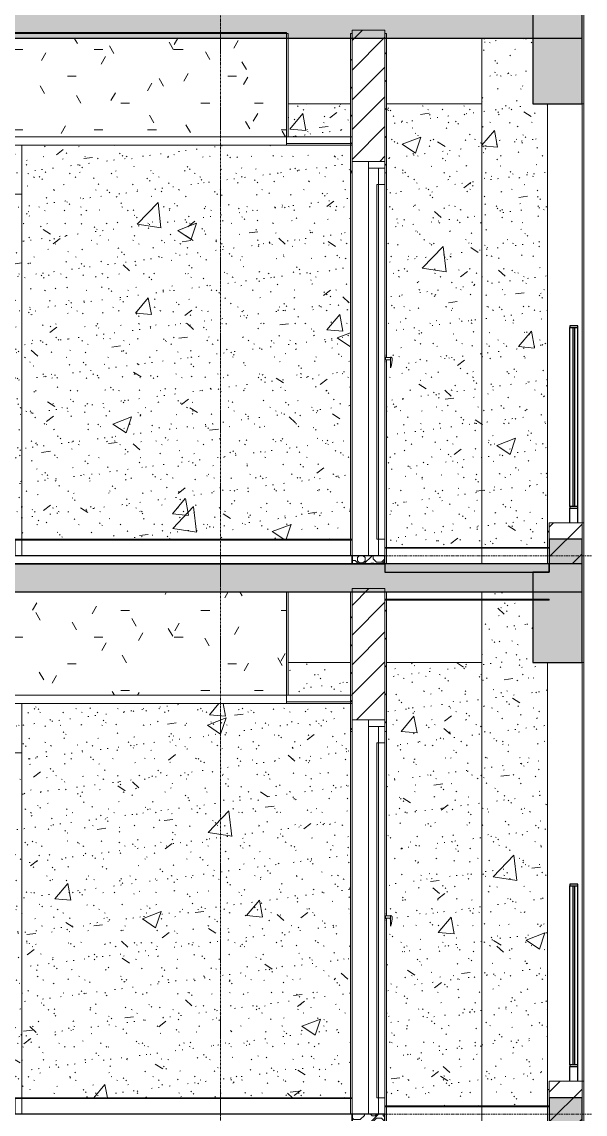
# Model space of a CAD drawing. Header units: millimetres. Extents: x 25061 to 259291, y -8723 to 35400.
# Drawn here: x 51543 to 54971, y 22600 to 29250 of the extents above; entities that cross this region are included whole.
import ezdxf

# ---------------------------------------------------------------- set-up
doc = ezdxf.new("R2010")
doc.units = ezdxf.units.MM
doc.linetypes.add('Centre', pattern=[31.75, 6.35, -4.7625, 15.875, -4.7625])
doc.linetypes.add('Grid Line', pattern=[22.225, 12.7, -3.175, 3.175, -3.175])
for name, color, linetype, lineweight in [('0-1', 7, 'Continuous', 5), ('A-CLNG', 13, 'Continuous', 9), ('A-CLNG-1', 250, 'Continuous', 18), ('A-CLNG-2', 7, 'Continuous', 9), ('A-CLNG-PATT-1', 7, 'Continuous', 9), ('A-CLNG-PATT-2', 9, 'Continuous', 9), ('A-DOOR', 31, 'Continuous', 9), ('A-DOOR-1', 7, 'Continuous', 9), ('A-DOOR-FRAM', 31, 'Continuous', 9), ('A-DOOR-GLAZ', 31, 'Continuous', 9), ('A-FLOR-1', 10, 'Continuous', 25), ('A-FLOR-HRAL-1', 253, 'Continuous', 9), ('A-FLOR-LEVL-2', 51, 'Centre', 9), ('A-FLOR-PATT-1', 7, 'Continuous', 9), ('A-FLOR-PATT-2', 9, 'Continuous', 9), ('A-WALL', 113, 'Continuous', 9), ('A-WALL-1', 113, 'Continuous', 18), ('A-WALL-PATT-1', 7, 'Continuous', 9), ('A-WALL-PATT-2', 9, 'Continuous', 9), ('A-WALL-PATT-4', 111, 'Continuous', 9), ('I-WALL-1', 250, 'Continuous', 18), ('I-WALL-2', 7, 'Continuous', 9), ('S-BEAM-1', 12, 'Continuous', 5), ('S-BEAM-2', 10, 'Continuous', 25), ('S-BEAM-3', 7, 'Continuous', 9), ('S-COLS-1', 7, 'Continuous', 9), ('S-GRID-1', 1, 'Grid Line', 9)]:
    doc.layers.add(name, color=color, linetype=linetype, lineweight=lineweight)
pattern_1 = [(50, (81080.3, 14125), (1165.978, -102.01), [121.92, -1341.12]), (355, (81080.3, 14125), (-225.554, 1222.763), [97.536, -1072.896]), (100.451, (81177.5, 14116.5), (940.433, 1120.746), [103.616, -1139.776]), (46.184, (81080.3, 14450.1), (1734.906, -269.074), [182.88, -2011.68]), (96.636, (81224.9, 14427.7), (1519.38, 1583.54), [155.42, -1709.665]), (351.184, (81080.3, 14450.1), (1519.39, 1583.52), [146.3, -1609.34]), (21, (81242.9, 14368.8), (970.332, -654.498), [121.92, -1341.12]), (326, (81242.9, 14368.8), (395.533, 1178.804), [97.536, -1072.896]), (71.451, (81323.7, 14314.3), (1365.87, 524.296), [103.616, -1139.776]), (37.5, (81080.3, 14125), (19.767, 541.1527), [53.645, -1006.246, 53.645, -1035.507, -1076.96]), (37.5, (81080.3, 14125), (19.767, 541.1527), [-2149.043, 53.645, -1023.315]), (7.5, (81080.3, 14125), (427.646, 641.156), [53.645, -567.334, 53.645, -981.862, -410.464]), (7.5, (81080.3, 14125), (427.646, 641.156), [-1656.486, 53.645, -356.82]), (327.5, (80717.8, 14125), (867.782, -36.665), [53.645, -352.755, 53.645, -1214.323, -1682.496]), (327.5, (80717.8, 14125), (867.782, -36.665), [-1674.368, 53.645, -1628.85]), (317.5, (80555.2, 14125), (948.028, 162.73), [53.645, -474.675, 53.645, -788.416, -1194.816]), (317.5, (80555.2, 14125), (948.028, 162.73), [-1370.38, 53.645, -1141.17])]
pattern_2 = [(37.5, (81080.3, 14125), (-5.1206, 156.61216), [5.364, -118.181, 5.364, -132.812, -132.08]), (37.5, (81080.3, 14125), (-5.1206, 156.61216), [-261.722, 5.364, -126.716]), (7.5, (81080.3, 14125), (143.847, 229.3842), [5.364, -61.285, 5.364, -105.989, -42.672]), (7.5, (81080.3, 14125), (143.847, 229.3842), [-178.003, 5.364, -37.308]), (327.5, (80980.33, 14125), (253.1176, 0.4601), [5.364, -35.276, 5.364, -140.94, -191.008]), (327.5, (80980.33, 14125), (253.1176, 0.4601), [-186.944, 5.364, -185.644]), (317.5, (80980.33, 14125), (244.3381, 71.3376), [5.364, -14.956, 5.364, -90.546, -109.728]), (317.5, (80980.33, 14125), (244.3381, 71.3376), [-116.23, 5.364, -104.364])]
pattern_3 = [(45, (81080.3, 14125), (-84.8528, 84.8528), [])]
pattern_4 = [(180, (81252.7, 14216.3), (-2e-14, -203.2), [19.239, -183.961]), (135, (81266.3, 14202.7), (-203.19986, 1e-14), [19.239, -268.129]), (90, (81266.3, 14183.47), (-203.2, 1e-14), [19.239, -183.961]), (45, (81252.7, 14169.86), (0, 203.19986), [19.239, -268.129]), (0, (81233.46, 14169.86), (0, 203.2), [19.239, -183.961]), (315, (81219.86, 14183.47), (203.19986, 0), [19.239, -268.129]), (270, (81219.86, 14202.7), (203.2, 1e-14), [19.239, -183.961]), (225, (81233.46, 14216.31), (1e-14, -203.19986), [19.239, -268.129]), (180, (81207.18, 14184.3), (-2e-14, -203.2), [22.055, -181.145]), (135, (81222.78, 14168.71), (-203.19986, 1e-14), [22.055, -265.314]), (90, (81222.78, 14146.66), (-203.2, 1e-14), [22.055, -181.145]), (45, (81207.18, 14131.06), (0, 203.19986), [22.055, -265.314]), (0, (81185.13, 14131.06), (0, 203.2), [22.055, -181.145]), (315, (81169.54, 14146.66), (203.19986, 0), [22.055, -265.314]), (270, (81169.54, 14168.71), (203.2, 1e-14), [22.055, -181.145]), (225, (81185.13, 14184.3), (1e-14, -203.19986), [22.055, -265.314]), (180, (81114.68, 14169.67), (-2e-14, -203.2), [14.547, -188.653]), (135, (81124.96, 14159.39), (-203.19986, 1e-14), [14.547, -272.821]), (90, (81124.96, 14144.84), (-203.2, 1e-14), [14.547, -188.653]), (45, (81114.68, 14134.56), (0, 203.19986), [14.547, -272.821]), (0, (81100.13, 14134.56), (0, 203.2), [14.547, -188.653]), (315, (81089.85, 14144.84), (203.19986, 0), [14.547, -272.821]), (270, (81089.85, 14159.39), (203.2, 1e-14), [14.547, -188.653]), (225, (81100.13, 14169.67), (1e-14, -203.19986), [14.547, -272.821]), (90, (81183.32, 14194.78), (-203.2, 1e-14), [29.097, -174.103]), (45, (81162.74, 14174.2), (0, 203.19986), [29.097, -258.271]), (0, (81133.65, 14174.2), (0, 203.2), [29.097, -174.103]), (315, (81113.07, 14194.78), (203.19986, 0), [29.097, -258.271]), (270, (81113.07, 14223.87), (203.2, 1e-14), [29.097, -174.103]), (225, (81133.65, 14244.45), (1e-14, -203.19986), [29.097, -258.271]), (180, (81162.74, 14244.45), (-2e-14, -203.2), [29.097, -174.103]), (135, (81183.32, 14223.87), (-203.19986, 1e-14), [29.097, -258.271]), (90, (81262.35, 14261.4), (-203.2, 1e-14), [37.075, -166.125]), (45, (81236.13, 14235.19), (0, 203.19986), [37.075, -250.293]), (0, (81199.05, 14235.19), (0, 203.2), [37.075, -166.125]), (315, (81172.84, 14261.4), (203.19986, 0), [37.075, -250.293]), (270, (81172.84, 14298.48), (203.2, 1e-14), [37.075, -166.125]), (225, (81199.05, 14324.7), (1e-14, -203.19986), [37.075, -250.293]), (180, (81236.13, 14324.7), (-2e-14, -203.2), [37.075, -166.125]), (135, (81262.35, 14298.48), (-203.19986, 1e-14), [37.075, -250.293]), (90, (81138.85, 14272.68), (-203.2, 1e-14), [19.242, -183.958]), (45, (81125.24, 14259.07), (0, 203.19986), [19.242, -268.127]), (0, (81106, 14259.07), (0, 203.2), [19.242, -183.958]), (315, (81092.4, 14272.68), (203.19986, 0), [19.242, -268.127]), (270, (81092.4, 14291.92), (203.2, 1e-14), [19.242, -183.958]), (225, (81106, 14305.53), (1e-14, -203.19986), [19.242, -268.127]), (180, (81125.24, 14305.53), (-2e-14, -203.2), [19.242, -183.958]), (135, (81138.85, 14291.92), (-203.19986, 1e-14), [19.242, -268.127])]
pattern_5 = [(0, (81080.3, 14125), (1300.48, 325.12), [53.645, -921.715, 53.645, -6123.635]), (0, (81080.3, 14125), (1300.48, 325.12), [-1029.005, -921.715, 53.645, -1897.075, -3251.2]), (0, (81080.3, 14125), (1300.48, 325.12), [-3901.44, 53.645, -921.715, 53.645, -2222.195]), (0, (81080.3, 14125), (1300.48, 325.12), [-4930.445, -596.595, 53.645, -1571.955]), (120, (81567.98, 14287.56), (-931.8022, 963.6887), [53.645, -921.715, -6177.28]), (120, (81567.98, 14287.56), (-931.8022, 963.6887), [-975.36, 53.645, -921.715, -5201.92]), (120, (81567.98, 14287.56), (-931.8022, 963.6887), [-1950.72, 53.645, -1897.075, -3251.2]), (120, (81567.98, 14287.56), (-931.8022, 963.6887), [-3901.44, 53.645, -921.715, -2275.84]), (120, (81567.98, 14287.56), (-931.8022, 963.6887), [-4876.8, 53.645, -596.595, -1625.6]), (120, (81567.98, 14287.56), (-931.8022, 963.6887), [-5527.04, 53.645, -1571.955]), (240, (81730.54, 14937.8), (-368.6778, -1288.8087), [53.645, -921.715, -6177.28]), (240, (81730.54, 14937.8), (-368.6778, -1288.8087), [-975.36, 53.645, -921.715, -5201.92]), (240, (81730.54, 14937.8), (-368.6778, -1288.8087), [-1950.72, 53.645, -1897.075, -3251.2]), (240, (81730.54, 14937.8), (-368.6778, -1288.8087), [-3901.44, 53.645, -921.715, -2275.84]), (240, (81730.54, 14937.8), (-368.6778, -1288.8087), [-4876.8, 53.645, -596.595, -1625.6]), (240, (81730.54, 14937.8), (-368.6778, -1288.8087), [-5527.04, 53.645, -1571.955])]
pattern_6 = [(0, (81080.3, 14125), (650.24, 162.56), [53.645, -434.035, 53.645, -434.035, -2600.96]), (0, (81080.3, 14125), (650.24, 162.56), [-975.36, 53.645, -921.715, 53.645, -434.035, -1137.92]), (0, (81080.3, 14125), (650.24, 162.56), [-2438.4, 53.645, -271.475, 53.645, -759.155]), (120, (81324.14, 14206.28), (-465.9011, 481.84436), [53.645, -434.035, 53.645, -3034.995]), (120, (81324.14, 14206.28), (-465.9011, 481.84436), [-541.325, -434.035, 53.645, -921.715, -1625.6]), (120, (81324.14, 14206.28), (-465.9011, 481.84436), [-1950.72, 53.645, -434.035, 53.645, -1084.275]), (120, (81324.14, 14206.28), (-465.9011, 481.84436), [-2492.045, -271.475, 53.645, -759.155]), (240, (81405.42, 14531.4), (-184.3389, -644.40436), [53.645, -434.035, 53.645, -3034.995]), (240, (81405.42, 14531.4), (-184.3389, -644.40436), [-541.325, -434.035, 53.645, -921.715, -1625.6]), (240, (81405.42, 14531.4), (-184.3389, -644.40436), [-1950.72, 53.645, -434.035, 53.645, -1084.275]), (240, (81405.42, 14531.4), (-184.3389, -644.40436), [-2492.045, -271.475, 53.645, -759.155])]
pattern_7 = [(45, (81080.3, 14125), (-90.50967, 90.50967), [])]

# ---------------------------------------------------------------- blocks, each defined once
blk = doc.blocks.new('NCV_TKTC_KET CAU_rvt-1-TKCS_MẶT CẮT 1')
at = {"layer": 'A-FLOR-PATT-1'}
h = blk.add_hatch(color=256, dxfattribs=at)
h.paths.add_polyline_path([(33652.6, 29150), (42452.6, 29150), (42452.6, 29350), (33652.6, 29350), (33652.6, 29213.6)])
h.paths.add_polyline_path([(127252.6, 29150), (127252.6, 29350), (118452.6, 29350), (118452.6, 29150), (126740, 29150)])
h.paths.add_polyline_path([(46152.6, 29150), (54952.6, 29150), (54952.6, 29350), (46152.6, 29350), (46152.6, 29213.6)])
h.paths.add_polyline_path([(114752.6, 29150), (114752.6, 29350), (105952.6, 29350), (105952.6, 29150), (114741.9, 29150)])
h = blk.add_hatch(color=256, dxfattribs=at)
h.paths.add_polyline_path([(127252.4, 25780), (127252.4, 25950), (118852.4, 25950), (118852.4, 25780), (126740, 25780)])
h.paths.add_polyline_path([(33652.6, 25780), (42052.6, 25780), (42052.6, 25950), (33652.6, 25950)])
h.paths.add_polyline_path([(46552.6, 25780), (54952.6, 25780), (54952.6, 25950), (46552.6, 25950)])
h.paths.add_polyline_path([(114352.4, 25780), (114352.4, 25950), (105952.4, 25950), (105952.4, 25780), (113942, 25780)])
at = {"layer": 'S-BEAM-1'}
for points in [[(54952.6, 28750), (54952.6, 29350), (54652.6, 29350), (54652.6, 28750), (54751.6, 28750)], [(54952.6, 25900), (54952.6, 26100), (54752.6, 26100), (54752.6, 25900)], [(54952.6, 25350), (54952.6, 25900), (54652.6, 25900), (54652.6, 25350), (54751.6, 25350)], [(54952.6, 22500), (54952.6, 22700), (54752.6, 22700), (54752.6, 22500)]]:
    blk.add_hatch(color=256, dxfattribs=at).paths.add_polyline_path(points)
at = {"layer": 'A-FLOR-1'}
for p, q in [((54952.6, 29150), (54952.6, 29350)), ((46152.6, 29150), (54952.6, 29150)), ((54952.6, 25950), (46552.6, 25950)), ((54952.6, 25780), (54952.6, 25950)), ((46552.6, 25780), (54952.6, 25780))]:
    blk.add_line(p, q, dxfattribs=at)
at = {"layer": 'S-BEAM-2'}
for p, q in [((54652.6, 29350), (54652.6, 28750)), ((54952.6, 28750), (54952.6, 29350)), ((54652.6, 28750), (54952.6, 28750)), ((54952.6, 26100), (54752.6, 26100)), ((54752.6, 26100), (54752.6, 25900)), ((54952.6, 25900), (54952.6, 26100)), ((54752.6, 25900), (54652.6, 25900)), ((54652.6, 25900), (54652.6, 25350)), ((54952.6, 25350), (54952.6, 25900)), ((54652.6, 25350), (54952.6, 25350)), ((54952.6, 22700), (54752.6, 22700)), ((54752.6, 22700), (54752.6, 22500)), ((54952.6, 22500), (54952.6, 22700))]:
    blk.add_line(p, q, dxfattribs=at)
at = {"layer": 'S-BEAM-3'}
for p, q in [((53162.7, 28750), (53542.6, 28750)), ((53762.6, 28750), (54342.6, 28750)), ((53162.7, 25350), (53542.6, 25350)), ((53762.6, 25350), (54342.6, 25350))]:
    blk.add_line(p, q, dxfattribs=at)
at = {"layer": 'S-COLS-1'}
for p, q in [((54352.6, 26050), (54352.6, 26045)), ((54352.6, 22650), (54352.6, 22645))]:
    blk.add_line(p, q, dxfattribs=at)
blk = doc.blocks.new('DOOR_CW_01 CANH MO-PANEL KINH - DIW_01-900x2200-CỬA GỖ VÂN LAMINATE-553375-TKCS_MẶT CẮT 1')
at = {"layer": 'A-DOOR-1'}
for p, q in [((123842.7, 7800), (123732.7, 7800)), ((123852.7, 5695), (123852.7, 5700)), ((123852.7, 5695), (123852.7, 5700)), ((123852.7, 5695), (123852.7, 5700)), ((123912.7, 5695), (123912.7, 5700)), ((123952.7, 5700), (123952.7, 5695)), ((123952.7, 5700), (123952.7, 5695)), ((123952.7, 5695), (123952.7, 5700))]:
    blk.add_line(p, q, dxfattribs=at)
blk = doc.blocks.new('Railing - Railing-V43-TKCS_MẶT CẮT 1')
at = {"layer": 'A-FLOR-HRAL-1'}
for p, q in [((53762.564287, 22645), (53752.564287, 22645)), ((53762.564287, 22550), (53762.564287, 22645)), ((54342.564287, 22645), (53762.564287, 22645)), ((54342.564287, 22645), (54742.564287, 22645)), ((54342.564287, 22645), (54342.564287, 22550)), ((54752.564287, 22645), (54742.564287, 22645)), ((54742.564287, 22645), (54742.564287, 22550)), ((54752.564287, 22550), (54752.564287, 22645)), ((54742.564287, 22550), (54752.564287, 22550))]:
    blk.add_line(p, q, dxfattribs=at)
blk = doc.blocks.new('Railing - Railing-910740-TKCS_MẶT CẮT 1')
at = {"layer": 'A-FLOR-HRAL-1'}
for p, q in [((51502.564287, 5600), (51502.564287, 5695)), ((51502.564287, 5695), (51542.564287, 5695))]:
    blk.add_line(p, q, dxfattribs=at)
blk = doc.blocks.new('Railing - Railing-952108-TKCS_MẶT CẮT 1')
at = {"layer": 'A-FLOR-HRAL-1'}
for p, q in [((51542.564287, 22600), (51542.564287, 22695)), ((51542.564287, 22695), (53542.564287, 22695)), ((53552.564287, 22695), (53542.564287, 22695)), ((53542.564287, 22695), (53542.564287, 22600)), ((53552.564287, 22600), (53552.564287, 22695))]:
    blk.add_line(p, q, dxfattribs=at)
blk = doc.blocks.new('CL_01-VÁCH DỰNG THẠCH CAO CĂN HỘ LOẠI 1-5A3 - CL_01-VÁCH DỰNG THẠCH CAO CĂN HỘ LOẠI 1A-5-V44-TKCS_MẶT CẮT 1')
at = {"layer": 'A-CLNG-PATT-2'}
h = blk.add_hatch(dxfattribs=at)
h.set_pattern_fill('FP_1', color=256, style=0, pattern_type=2)
h.set_pattern_definition(pattern_6)
h.paths.add_polyline_path([(47552.6, 25150), (53152.7, 25150), (53151.9, 25780), (50652.6, 25780), (50652.6, 25550), (50452.6, 25550), (50452.6, 25780), (47552.6, 25780)])
at = {"layer": 'A-CLNG-1'}
for p, q in [((47552.6, 25780), (47542.6, 25780)), ((47542.6, 25780), (47542.6, 25150)), ((47552.6, 25150), (47552.6, 25780)), ((53162.7, 25780), (53152.7, 25780)), ((53152.7, 25780), (53152.7, 25150)), ((53162.7, 25150), (53162.7, 25780)), ((47542.6, 25150), (47552.6, 25150)), ((53152.7, 25150), (53162.7, 25150))]:
    blk.add_line(p, q, dxfattribs=at)
at = {"layer": 'A-CLNG-2'}
blk.add_line((53152.7, 25150), (47552.6, 25150), dxfattribs=at)
blk = doc.blocks.new('NCV_TKTC_TANG 6 - 8_rvt-1-TKCS_MẶT CẮT 1')
at = {"layer": 'A-CLNG-PATT-1'}
h = blk.add_hatch(dxfattribs=at)
h.set_pattern_fill('FP_7', color=256, style=0, pattern_type=2)
h.set_pattern_definition(pattern_5)
h.paths.add_polyline_path([(53752.6, 25730), (54752.6, 25730), (54751.6, 25735), (53752.6, 25735)])
at = {"layer": 'A-FLOR-PATT-2'}
h = blk.add_hatch(dxfattribs=at)
h.set_pattern_fill('FP_6', color=256, style=0, pattern_type=2)
h.set_pattern_definition(pattern_4)
h.paths.add_polyline_path([(53752.6, 22550), (53752.6, 22600), (53552.6, 22600), (53552.6, 22550)])
at = {"layer": 'A-WALL-PATT-1'}
h = blk.add_hatch(dxfattribs=at)
h.set_pattern_fill('FP_3', color=256, style=0, pattern_type=2)
h.set_pattern_definition(pattern_3)
h.paths.add_polyline_path([(53552.6, 24930), (53552.6, 25780), (53542.6, 25780), (53542.6, 24930)])
h = blk.add_hatch(dxfattribs=at)
h.set_pattern_fill('FP_3', color=256, style=0, pattern_type=2)
h.set_pattern_definition(pattern_3)
h.paths.add_polyline_path([(53762.6, 24930), (53762.6, 25780), (53752.6, 25780), (53752.6, 24930)])
h = blk.add_hatch(dxfattribs=at)
h.set_pattern_fill('FP_3', color=256, style=0, pattern_type=2)
h.set_pattern_definition(pattern_3)
h.paths.add_polyline_path([(54742.6, 22650), (54752.6, 22650), (54751.6, 22750), (54742.6, 22750)])
at = {"layer": 'A-WALL-PATT-2'}
h = blk.add_hatch(dxfattribs=at)
h.set_pattern_fill('FP_4', color=256, style=0, pattern_type=2)
h.set_pattern_definition(pattern_1)
h.paths.add_polyline_path([(54742.6, 22650), (54742.6, 25350), (54652.6, 25350), (54652.6, 25730), (54342.6, 25730), (54342.6, 22650)])
h.paths.add_polyline_path([(54342.6, 25735), (54652.6, 25735), (54652.6, 25780), (54342.6, 25780)])
h = blk.add_hatch(dxfattribs=at)
h.set_pattern_fill('FP_5', color=256, style=0, pattern_type=2)
h.set_pattern_definition(pattern_2)
h.paths.add_polyline_path([(54742.6, 22650), (54742.6, 25350), (54652.6, 25350), (54652.6, 25730), (54342.6, 25730), (54342.6, 22650)])
h.paths.add_polyline_path([(54342.6, 25735), (54652.6, 25735), (54652.6, 25780), (54342.6, 25780)])
h = blk.add_hatch(dxfattribs=at)
h.set_pattern_fill('FP_4', color=256, style=0, pattern_type=2)
h.set_pattern_definition(pattern_1)
h.paths.add_polyline_path([(51552.6, 22700), (53542.6, 22700), (53542.6, 25100), (51552.6, 25100), (51552.6, 24347.8)])
h.paths.add_polyline_path([(53542.6, 25150), (53542.6, 25350), (53162.7, 25350), (53162.7, 25150)])
h = blk.add_hatch(dxfattribs=at)
h.set_pattern_fill('FP_5', color=256, style=0, pattern_type=2)
h.set_pattern_definition(pattern_2)
h.paths.add_polyline_path([(51552.6, 22700), (53542.6, 22700), (53542.6, 25100), (51552.6, 25100), (51552.6, 24347.8)])
h.paths.add_polyline_path([(53542.6, 25150), (53542.6, 25350), (53162.7, 25350), (53162.7, 25150)])
h = blk.add_hatch(dxfattribs=at)
h.set_pattern_fill('FP_4', color=256, style=0, pattern_type=2)
h.set_pattern_definition(pattern_1)
h.paths.add_polyline_path([(54342.6, 22650), (54342.6, 25350), (53762.6, 25350), (53762.6, 23806.8), (53794, 23804.9), (53795.2, 23801.7), (53791.3, 23758.7), (53785.6, 23745.2), (53785.6, 23793.2), (53762.6, 23793.2), (53762.6, 22650), (53951.7, 22650)])
h = blk.add_hatch(dxfattribs=at)
h.set_pattern_fill('FP_5', color=256, style=0, pattern_type=2)
h.set_pattern_definition(pattern_2)
h.paths.add_polyline_path([(54342.6, 22650), (54342.6, 25350), (53762.6, 25350), (53762.6, 23806.8), (53794, 23804.9), (53795.2, 23801.7), (53791.3, 23758.7), (53785.6, 23745.2), (53785.6, 23793.2), (53762.6, 23793.2), (53762.6, 22650), (53951.7, 22650)])
h = blk.add_hatch(dxfattribs=at)
h.set_pattern_fill('FP_4', color=256, style=0, pattern_type=2)
h.set_pattern_definition(pattern_1)
h.paths.add_polyline_path([(50602.6, 22700), (50602.6, 24800), (51502.6, 24800), (51502.6, 22700), (51542.6, 22700), (51542.6, 25100), (51122.9, 25100), (51122.9, 25060), (50982.9, 25060), (50982.9, 25100), (50562.6, 25100), (50562.6, 22700)])
h = blk.add_hatch(dxfattribs=at)
h.set_pattern_fill('FP_5', color=256, style=0, pattern_type=2)
h.set_pattern_definition(pattern_2)
h.paths.add_polyline_path([(50602.6, 22700), (50602.6, 24800), (51502.6, 24800), (51502.6, 22700), (51542.6, 22700), (51542.6, 25100), (51122.9, 25100), (51122.9, 25060), (50982.9, 25060), (50982.9, 25100), (50562.6, 25100), (50562.6, 22700)])
h = blk.add_hatch(dxfattribs=at)
h.set_pattern_fill('FP_4', color=256, style=0, pattern_type=2)
h.set_pattern_definition(pattern_1)
h.paths.add_polyline_path([(51552.1, 22700), (51552.6, 22700), (51552.1, 25100), (51542.6, 25100), (51542.6, 22700)])
h = blk.add_hatch(dxfattribs=at)
h.set_pattern_fill('FP_5', color=256, style=0, pattern_type=2)
h.set_pattern_definition(pattern_2)
h.paths.add_polyline_path([(51552.1, 22700), (51552.6, 22700), (51552.1, 25100), (51542.6, 25100), (51542.6, 22700)])
at = {"layer": 'A-CLNG-1'}
for p, q in [((54752.6, 25735), (53752.6, 25735)), ((53752.6, 25735), (53752.6, 25730)), ((53752.6, 25730), (54752.6, 25730)), ((54752.6, 25730), (54752.6, 25735)), ((53552.6, 25150), (53152.6, 25150)), ((53152.6, 25150), (53152.6, 25100)), ((53552.6, 25100), (53552.6, 25150)), ((53152.6, 25100), (53552.6, 25100))]:
    blk.add_line(p, q, dxfattribs=at)
at = {"layer": 'A-CLNG-2'}
for p, q in [((47552.6, 25150), (53152.6, 25150)), ((53152.6, 25100), (47552.6, 25100)), ((53552.6, 25110), (53152.6, 25110))]:
    blk.add_line(p, q, dxfattribs=at)
at = {"layer": 'A-FLOR-1'}
for p, q in [((53552.6, 22600), (46752.6, 22600)), ((53552.6, 22550), (53552.6, 22600)), ((53752.6, 22600), (53552.6, 22600)), ((53552.6, 22600), (53552.6, 22550)), ((53752.6, 22550), (53752.6, 22600))]:
    blk.add_line(p, q, dxfattribs=at)
at = {"layer": 'I-WALL-1'}
for p, q in [((53542.6, 25780), (53542.6, 24930)), ((53552.6, 25780), (53542.6, 25780)), ((53552.6, 24930), (53552.6, 25780)), ((53752.6, 25780), (53752.6, 24930)), ((53762.6, 25780), (53752.6, 25780)), ((53762.6, 24930), (53762.6, 25780)), ((53542.6, 24930), (53552.6, 24930)), ((53752.6, 24930), (53762.6, 24930)), ((54742.6, 22750), (54742.6, 22650)), ((54752.6, 22750), (54742.6, 22750)), ((54752.6, 22650), (54752.6, 22750)), ((54742.6, 22650), (54752.6, 22650))]:
    blk.add_line(p, q, dxfattribs=at)
at = {"layer": 'I-WALL-2'}
for p, q in [((54342.6, 25780), (54342.6, 25735)), ((54342.6, 25730), (54342.6, 22650)), ((54742.6, 22750), (54742.6, 25350)), ((51542.6, 22700), (51542.6, 25100)), ((53542.6, 22700), (53542.6, 24930)), ((53552.6, 24930), (53552.6, 22700)), ((53762.6, 24930), (53762.6, 23806.6)), ((53762.6, 23793.2), (53762.6, 22650)), ((51502.6, 22700), (51542.6, 22700)), ((51552.6, 22700), (51542.6, 22700)), ((51552.6, 22700), (53542.6, 22700)), ((53552.6, 22700), (53542.6, 22700)), ((53762.6, 22650), (53752.6, 22650)), ((53762.6, 22650), (54342.6, 22650)), ((54342.6, 22650), (54742.6, 22650))]:
    blk.add_line(p, q, dxfattribs=at)
at = {"layer": ''}
for name, p in [('Railing - Railing-910740-TKCS_MẶT CẮT 1', (0, 17000)), ('Railing - Railing-952108-TKCS_MẶT CẮT 1', (0, 0)), ('Railing - Railing-V43-TKCS_MẶT CẮT 1', (0, 0))]:
    blk.add_blockref(name, p, dxfattribs=at)
at = {"layer": 'A-CLNG'}
blk.add_blockref('CL_01-VÁCH DỰNG THẠCH CAO CĂN HỘ LOẠI 1-5A3 - CL_01-VÁCH DỰNG THẠCH CAO CĂN HỘ LOẠI 1A-5-V44-TKCS_MẶT CẮT 1', (0, 0), dxfattribs=at)
at = {"layer": 'A-DOOR'}
blk.add_blockref('DOOR_CW_01 CANH MO-PANEL KINH - DIW_01-900x2200-CỬA GỖ VÂN LAMINATE-553375-TKCS_MẶT CẮT 1', (-72300.1, 17000), dxfattribs=at)
blk = doc.blocks.new('CL_01-VÁCH DỰNG THẠCH CAO CĂN HỘ LOẠI 1-5A3 - CL_01-VÁCH DỰNG THẠCH CAO CĂN HỘ LOẠI 1A-5-V49-TKCS_MẶT CẮT 1')
at = {"layer": 'A-CLNG-PATT-1'}
h = blk.add_hatch(dxfattribs=at)
h.set_pattern_fill('FP_7', color=256, style=0, pattern_type=2)
h.set_pattern_definition(pattern_5)
h.paths.add_polyline_path([(53152.7, 28550), (53162.7, 28550), (53162.7, 29180), (53152.7, 29180)])
h.paths.add_polyline_path([(47542.6, 28550), (47552.6, 28550), (47552.6, 29180), (47542.6, 29180)])
at = {"layer": 'A-CLNG-PATT-2'}
h = blk.add_hatch(dxfattribs=at)
h.set_pattern_fill('FP_1', color=256, style=0, pattern_type=2)
h.set_pattern_definition(pattern_6)
h.paths.add_polyline_path([(53152.7, 28550), (53151.9, 29150), (50552.6, 29150), (50552.6, 28950), (50352.6, 28950), (50352.6, 29150), (47552.6, 29150), (47552.6, 28550), (53152.6, 28550)])
at = {"layer": 'A-CLNG-1'}
for p, q in [((47552.6, 29180), (47542.6, 29180)), ((47542.6, 29180), (47542.6, 28550)), ((47552.6, 28550), (47552.6, 29180)), ((53162.7, 29180), (53152.7, 29180)), ((53152.7, 29180), (53152.7, 28550)), ((53162.7, 28550), (53162.7, 29180)), ((47542.6, 28550), (47552.6, 28550)), ((53152.7, 28550), (53162.7, 28550))]:
    blk.add_line(p, q, dxfattribs=at)
at = {"layer": 'A-CLNG-2'}
blk.add_line((53152.7, 28550), (47552.6, 28550), dxfattribs=at)
blk = doc.blocks.new('NCV_TKTC_TANG 6 - 8_rvt-2-TKCS_MẶT CẮT 1')
at = {"layer": 'A-CLNG-PATT-1'}
h = blk.add_hatch(dxfattribs=at)
h.set_pattern_fill('FP_7', color=256, style=0, pattern_type=2)
h.set_pattern_definition(pattern_5)
h.paths.add_polyline_path([(53151.9, 29180), (53152.6, 29180), (53151.9, 29185), (47552.6, 29185), (47552.6, 29180), (51552.1, 29180)])
at = {"layer": 'A-FLOR-PATT-2'}
h = blk.add_hatch(dxfattribs=at)
h.set_pattern_fill('FP_6', color=256, style=0, pattern_type=2)
h.set_pattern_definition(pattern_4)
h.paths.add_polyline_path([(53752.6, 25950), (53752.6, 26000), (53552.6, 26000), (53552.6, 25950)])
at = {"layer": 'A-WALL-PATT-1'}
h = blk.add_hatch(dxfattribs=at)
h.set_pattern_fill('FP_3', color=256, style=0, pattern_type=2)
h.set_pattern_definition(pattern_3)
h.paths.add_polyline_path([(53552.6, 28330), (53552.6, 29180), (53542.6, 29180), (53542.6, 28330)])
h = blk.add_hatch(dxfattribs=at)
h.set_pattern_fill('FP_3', color=256, style=0, pattern_type=2)
h.set_pattern_definition(pattern_3)
h.paths.add_polyline_path([(53762.6, 28330), (53762.6, 29180), (53752.6, 29180), (53752.6, 28330)])
h = blk.add_hatch(dxfattribs=at)
h.set_pattern_fill('FP_3', color=256, style=0, pattern_type=2)
h.set_pattern_definition(pattern_3)
h.paths.add_polyline_path([(54742.6, 26050), (54752.6, 26050), (54751.6, 26150), (54742.6, 26150)])
at = {"layer": 'A-WALL-PATT-2'}
h = blk.add_hatch(dxfattribs=at)
h.set_pattern_fill('FP_4', color=256, style=0, pattern_type=2)
h.set_pattern_definition(pattern_1)
h.paths.add_polyline_path([(54742.6, 26050), (54742.6, 28750), (54652.6, 28750), (54652.6, 29150), (54342.6, 29150), (54342.6, 26050)])
h = blk.add_hatch(dxfattribs=at)
h.set_pattern_fill('FP_5', color=256, style=0, pattern_type=2)
h.set_pattern_definition(pattern_2)
h.paths.add_polyline_path([(54742.6, 26050), (54742.6, 28750), (54652.6, 28750), (54652.6, 29150), (54342.6, 29150), (54342.6, 26050)])
h = blk.add_hatch(dxfattribs=at)
h.set_pattern_fill('FP_4', color=256, style=0, pattern_type=2)
h.set_pattern_definition(pattern_1)
h.paths.add_polyline_path([(51552.6, 26100), (53542.6, 26100), (53542.6, 28500), (51552.6, 28500), (51552.6, 26780.7)])
h.paths.add_polyline_path([(53542.6, 28550), (53542.6, 28750), (53162.7, 28750), (53162.7, 28550)])
h = blk.add_hatch(dxfattribs=at)
h.set_pattern_fill('FP_5', color=256, style=0, pattern_type=2)
h.set_pattern_definition(pattern_2)
h.paths.add_polyline_path([(51552.6, 26100), (53542.6, 26100), (53542.6, 28500), (51552.6, 28500), (51552.6, 26780.7)])
h.paths.add_polyline_path([(53542.6, 28550), (53542.6, 28750), (53162.7, 28750), (53162.7, 28550)])
h = blk.add_hatch(dxfattribs=at)
h.set_pattern_fill('FP_4', color=256, style=0, pattern_type=2)
h.set_pattern_definition(pattern_1)
h.paths.add_polyline_path([(54342.6, 26050), (54342.6, 28750), (53762.6, 28750), (53762.6, 27206.8), (53794, 27204.9), (53795.2, 27201.7), (53791.3, 27158.7), (53785.6, 27145.2), (53785.6, 27193.2), (53762.6, 27193.2), (53762.6, 26050), (53951.7, 26050)])
h = blk.add_hatch(dxfattribs=at)
h.set_pattern_fill('FP_5', color=256, style=0, pattern_type=2)
h.set_pattern_definition(pattern_2)
h.paths.add_polyline_path([(54342.6, 26050), (54342.6, 28750), (53762.6, 28750), (53762.6, 27206.8), (53794, 27204.9), (53795.2, 27201.7), (53791.3, 27158.7), (53785.6, 27145.2), (53785.6, 27193.2), (53762.6, 27193.2), (53762.6, 26050), (53951.7, 26050)])
h = blk.add_hatch(dxfattribs=at)
h.set_pattern_fill('FP_4', color=256, style=0, pattern_type=2)
h.set_pattern_definition(pattern_1)
h.paths.add_polyline_path([(50602.6, 26100), (50602.6, 28200), (51502.6, 28200), (51502.6, 26100), (51542.6, 26100), (51542.6, 28500), (51122.9, 28500), (51122.9, 28460), (50982.9, 28460), (50982.9, 28500), (50562.6, 28500), (50562.6, 26100)])
h = blk.add_hatch(dxfattribs=at)
h.set_pattern_fill('FP_5', color=256, style=0, pattern_type=2)
h.set_pattern_definition(pattern_2)
h.paths.add_polyline_path([(50602.6, 26100), (50602.6, 28200), (51502.6, 28200), (51502.6, 26100), (51542.6, 26100), (51542.6, 28500), (51122.9, 28500), (51122.9, 28460), (50982.9, 28460), (50982.9, 28500), (50562.6, 28500), (50562.6, 26100)])
h = blk.add_hatch(dxfattribs=at)
h.set_pattern_fill('FP_4', color=256, style=0, pattern_type=2)
h.set_pattern_definition(pattern_1)
h.paths.add_polyline_path([(51552.6, 26100), (51552.1, 28500), (51542.6, 28500), (51542.6, 26100), (51552.1, 26100)])
h = blk.add_hatch(dxfattribs=at)
h.set_pattern_fill('FP_5', color=256, style=0, pattern_type=2)
h.set_pattern_definition(pattern_2)
h.paths.add_polyline_path([(51552.6, 26100), (51552.1, 28500), (51542.6, 28500), (51542.6, 26100), (51552.1, 26100)])
at = {"layer": 'A-CLNG-1'}
for p, q in [((53152.6, 29185), (47552.6, 29185)), ((47552.6, 29180), (53152.6, 29180)), ((53152.6, 29180), (53152.6, 29185)), ((53552.6, 28550), (53152.6, 28550)), ((53152.6, 28550), (53152.6, 28500)), ((53552.6, 28500), (53552.6, 28550)), ((53152.6, 28500), (53552.6, 28500))]:
    blk.add_line(p, q, dxfattribs=at)
at = {"layer": 'A-CLNG-2'}
for p, q in [((47552.6, 28550), (53152.6, 28550)), ((53152.6, 28500), (47552.6, 28500)), ((53552.6, 28510), (53152.6, 28510))]:
    blk.add_line(p, q, dxfattribs=at)
at = {"layer": 'A-FLOR-1'}
for p, q in [((53552.6, 26000), (46752.6, 26000)), ((46752.6, 25950), (53552.6, 25950)), ((53552.6, 25950), (53552.6, 26000)), ((53752.6, 26000), (53552.6, 26000)), ((53552.6, 26000), (53552.6, 25950)), ((53552.6, 25950), (53752.6, 25950)), ((53752.6, 25950), (53752.6, 26000)), ((54752.6, 25950), (53752.6, 25950)), ((53752.6, 25950), (53752.6, 25900)), ((54752.6, 25900), (54752.6, 25950)), ((53752.6, 25900), (54752.6, 25900))]:
    blk.add_line(p, q, dxfattribs=at)
at = {"layer": 'I-WALL-1'}
for p, q in [((53542.6, 29180), (53542.6, 28330)), ((53552.6, 29180), (53542.6, 29180)), ((53552.6, 28330), (53552.6, 29180)), ((53752.6, 29180), (53752.6, 28330)), ((53762.6, 29180), (53752.6, 29180)), ((53762.6, 28330), (53762.6, 29180)), ((53542.6, 28330), (53552.6, 28330)), ((53752.6, 28330), (53762.6, 28330)), ((54742.6, 26150), (54742.6, 26050)), ((54752.6, 26150), (54742.6, 26150)), ((54752.6, 26050), (54752.6, 26150)), ((54742.6, 26050), (54752.6, 26050))]:
    blk.add_line(p, q, dxfattribs=at)
at = {"layer": 'I-WALL-2'}
for p, q in [((54342.6, 29150), (54342.6, 26050)), ((54742.6, 26150), (54742.6, 28750)), ((51542.6, 26100), (51542.6, 28500)), ((53542.6, 26100), (53542.6, 28330)), ((53552.6, 28330), (53552.6, 26100)), ((53762.6, 28330), (53762.6, 27206.6)), ((53762.6, 27193.2), (53762.6, 26050)), ((51502.6, 26100), (51542.6, 26100)), ((51552.6, 26100), (51542.6, 26100)), ((51552.6, 26100), (53542.6, 26100)), ((53552.6, 26100), (53542.6, 26100)), ((53762.6, 26050), (53752.6, 26050)), ((53762.6, 26050), (54342.6, 26050)), ((54342.6, 26050), (54742.6, 26050))]:
    blk.add_line(p, q, dxfattribs=at)
at = {"layer": ''}
for name, p in [('Railing - Railing-910740-TKCS_MẶT CẮT 1', (0, 20400)), ('Railing - Railing-952108-TKCS_MẶT CẮT 1', (0, 3400)), ('Railing - Railing-V43-TKCS_MẶT CẮT 1', (0, 3400))]:
    blk.add_blockref(name, p, dxfattribs=at)
at = {"layer": 'A-CLNG'}
blk.add_blockref('CL_01-VÁCH DỰNG THẠCH CAO CĂN HỘ LOẠI 1-5A3 - CL_01-VÁCH DỰNG THẠCH CAO CĂN HỘ LOẠI 1A-5-V49-TKCS_MẶT CẮT 1', (0, 0), dxfattribs=at)
at = {"layer": 'A-DOOR'}
blk.add_blockref('DOOR_CW_01 CANH MO-PANEL KINH - DIW_01-900x2200-CỬA GỖ VÂN LAMINATE-553375-TKCS_MẶT CẮT 1', (-72300.1, 20400), dxfattribs=at)
blk = doc.blocks.new('Railing - 50 x 10mm-1251311-TKCS_MẶT CẮT 1')
at = {"layer": ''}
for p, q in [((33677.564287, 2500), (33677.564287, 3590)), ((33727.564287, 2500), (33727.564287, 3590)), ((33677.564287, 2400), (33677.564287, 2490)), ((33727.564287, 2400), (33727.564287, 2490))]:
    blk.add_line(p, q, dxfattribs=at)
blk = doc.blocks.new('Railing - 10mm-1251313-TKCS_MẶT CẮT 1')
at = {"layer": ''}
for p, q in [((33697.564287, 2500), (33697.564287, 3590)), ((33707.564287, 2500), (33707.564287, 3590))]:
    blk.add_line(p, q, dxfattribs=at)
blk = doc.blocks.new('Railing - Railing-3825956-TKCS_MẶT CẮT 1')
at = {"layer": ''}
for p, q in [((54927.564287, 24000), (54877.564287, 24000)), ((54877.564287, 24000), (54877.564287, 23990)), ((54877.564287, 23990), (54927.564287, 23990)), ((54927.564287, 23990), (54927.564287, 24000)), ((54927.564287, 22900), (54877.564287, 22900)), ((54877.564287, 22900), (54877.564287, 22890)), ((54877.564287, 22890), (54927.564287, 22890)), ((54927.564287, 22890), (54927.564287, 22900))]:
    blk.add_line(p, q, dxfattribs=at)
for name in ['Railing - 50 x 10mm-1251311-TKCS_MẶT CẮT 1', 'Railing - 10mm-1251313-TKCS_MẶT CẮT 1']:
    blk.add_blockref(name, (21200, 20400))
blk = doc.blocks.new('DEG_02-DEG_03 - DEG_02-2500x2400mm-CỬA ĐI 02 CÁNH TRƯỢT-V55-TKCS_MẶT CẮT 1')
at = {"layer": 'A-DOOR'}
for p, q in [((53712.6, 4560), (53712.6, 4460)), ((53752.6, 4560), (53712.6, 4560)), ((53752.6, 4460), (53752.6, 4560)), ((53712.6, 4460), (53752.6, 4460)), ((53752.6, 2300), (53752.6, 4460)), ((53755.6, 3420), (53752.6, 3420)), ((53755.6, 3410), (53755.6, 3400)), ((53785.6, 3407), (53755.6, 3407)), ((53755.6, 3400), (53755.6, 3390)), ((53755.6, 3393), (53785.6, 3393)), ((53785.6, 3399.2), (53785.6, 3408.7)), ((53785.6, 3408.7), (53785.6, 3407.4)), ((53785.6, 3406.8), (53785.6, 3406.1)), ((53785.6, 3345.2), (53785.6, 3399.2)), ((53752.6, 3380), (53755.6, 3380)), ((53785.6, 3343.7), (53785.6, 3345.2)), ((53785.6, 3345.2), (53785.6, 3343.7)), ((53712.6, 2300), (53712.6, 2200)), ((53752.6, 2300), (53712.6, 2300)), ((53752.6, 2200), (53752.6, 2300)), ((53712.6, 2200), (53752.6, 2200))]:
    blk.add_line(p, q, dxfattribs=at)
at = {"layer": 'A-DOOR', "flags": 128}
for points in [[(53785.6, 3408.7), (53785.6, 3408.7), (53785.7, 3408.7), (53785.7, 3408.7), (53785.8, 3408.7), (53785.9, 3408.7), (53785.9, 3408.7), (53786, 3408.7), (53786, 3408.7), (53786.1, 3408.7), (53786.1, 3408.7), (53786.2, 3408.7), (53786.3, 3408.7), (53786.3, 3408.7), (53786.4, 3408.7), (53786.4, 3408.7), (53786.5, 3408.7), (53786.5, 3408.7), (53786.6, 3408.7), (53786.6, 3408.7), (53786.6, 3408.7), (53786.7, 3408.7), (53786.7, 3408.7), (53786.8, 3408.7), (53786.8, 3408.7), (53786.8, 3408.7), (53786.9, 3408.7), (53786.9, 3408.7), (53786.9, 3408.7), (53786.9, 3408.7), (53787, 3408.7), (53787, 3408.7), (53787, 3408.7), (53787, 3408.7), (53787, 3408.7), (53787, 3408.7), (53787.1, 3408.7), (53787.1, 3408.7), (53787.1, 3408.7)], [(53787.1, 3408.7), (53787.1, 3408.7), (53787, 3408.7), (53787, 3408.7), (53787, 3408.7), (53787, 3408.7), (53787, 3408.7), (53787, 3408.7), (53786.9, 3408.7), (53786.9, 3408.7), (53786.9, 3408.7), (53786.9, 3408.7), (53786.8, 3408.7), (53786.8, 3408.7), (53786.8, 3408.7), (53786.7, 3408.7), (53786.7, 3408.7), (53786.7, 3408.7), (53786.6, 3408.7), (53786.6, 3408.7), (53786.5, 3408.7), (53786.5, 3408.7), (53786.4, 3408.7), (53786.4, 3408.7), (53786.3, 3408.7), (53786.3, 3408.7), (53786.2, 3408.7), (53786.2, 3408.7), (53786.1, 3408.7), (53786.1, 3408.7), (53786, 3408.7), (53785.9, 3408.7), (53785.9, 3408.7), (53785.8, 3408.7), (53785.8, 3408.7), (53785.7, 3408.7), (53785.6, 3408.7), (53785.6, 3408.7), (53785.6, 3408.7)], [(53787.1, 3408.7), (53787.4, 3408.7), (53787.8, 3408.6), (53788.2, 3408.6), (53788.6, 3408.5), (53788.9, 3408.5), (53789.3, 3408.4), (53789.7, 3408.3), (53790, 3408.2), (53790.4, 3408.1), (53790.7, 3407.9), (53791.1, 3407.8), (53791.4, 3407.6), (53791.8, 3407.4), (53792.1, 3407.2), (53792.4, 3407), (53792.7, 3406.8), (53793, 3406.6), (53793.3, 3406.3), (53793.6, 3406.1), (53793.8, 3405.8), (53794.1, 3405.5), (53794.3, 3405.2), (53794.6, 3404.9), (53794.8, 3404.6), (53795, 3404.3), (53795.2, 3404), (53795.4, 3403.7), (53795.6, 3403.3), (53795.7, 3403), (53795.9, 3402.6), (53796, 3402.3), (53796.1, 3401.9), (53796.2, 3401.6), (53796.3, 3401.2), (53796.4, 3400.8), (53796.4, 3400.4), (53796.5, 3400.1), (53796.5, 3399.7), (53796.5, 3399.3), (53796.5, 3399.2)], [(53796.5, 3399.2), (53796.4, 3392.6), (53796, 3386), (53795.3, 3379.5), (53794.4, 3373), (53793.2, 3366.5), (53791.8, 3360.1), (53790.1, 3353.7), (53788.2, 3347.4), (53787.4, 3345.2)]]:
    blk.add_lwpolyline(points, dxfattribs=at)
at = {"layer": 'A-DOOR-FRAM'}
for p, q in [((53652.6, 4600), (53652.6, 4560)), ((53752.6, 4600), (53652.6, 4600)), ((53752.6, 4560), (53752.6, 4600)), ((53652.6, 4560), (53752.6, 4560)), ((53652.6, 4560), (53652.6, 2200))]:
    blk.add_line(p, q, dxfattribs=at)
at = {"layer": 'A-DOOR-GLAZ'}
for p, q in [((53702.6, 4460), (53702.6, 2300)), ((53712.6, 4460), (53702.6, 4460)), ((53712.6, 2300), (53712.6, 4460)), ((53702.6, 2300), (53712.6, 2300))]:
    blk.add_line(p, q, dxfattribs=at)
blk = doc.blocks.new('Railing - Railing-3829205-TKCS_MẶT CẮT 1')
at = {"layer": ''}
for p, q in [((54927.564287, 27400), (54877.564287, 27400)), ((54877.564287, 27400), (54877.564287, 27390)), ((54927.564287, 27390), (54927.564287, 27400)), ((54877.564287, 27390), (54927.564287, 27390)), ((54927.564287, 26300), (54877.564287, 26300)), ((54877.564287, 26300), (54877.564287, 26290)), ((54877.564287, 26290), (54927.564287, 26290)), ((54927.564287, 26290), (54927.564287, 26300))]:
    blk.add_line(p, q, dxfattribs=at)
for name in ['Railing - 50 x 10mm-1251311-TKCS_MẶT CẮT 1', 'Railing - 10mm-1251313-TKCS_MẶT CẮT 1']:
    blk.add_blockref(name, (21200, 23800))

msp = doc.modelspace()

# ---------------------------------------------------------------- hatches: boundary and pattern name
at = {"layer": 'A-WALL-PATT-4'}
h = msp.add_hatch(dxfattribs=at)
h.set_pattern_fill('FP_8', color=256, style=0, pattern_type=2)
h.set_pattern_definition(pattern_7)
h.paths.add_polyline_path([(53752.6, 25950), (53752.6, 26000), (53552.6, 26000), (53552.6, 25950)])
h.paths.add_polyline_path([(53552.6, 28400), (53752.6, 28400), (53752.6, 29200), (53552.6, 29200)])
h = msp.add_hatch(dxfattribs=at)
h.set_pattern_fill('FP_8', color=256, style=0, pattern_type=2)
h.set_pattern_definition(pattern_7)
h.paths.add_polyline_path([(54952.6, 25950), (54952.6, 26200), (54752.6, 26200), (54752.6, 25950)])
h = msp.add_hatch(dxfattribs=at)
h.set_pattern_fill('FP_8', color=256, style=0, pattern_type=2)
h.set_pattern_definition(pattern_7)
h.paths.add_polyline_path([(53552.6, 22550), (53752.6, 22550), (53752.6, 22600), (53552.6, 22600)])
h.paths.add_polyline_path([(53552.6, 25000), (53752.6, 25000), (53752.6, 25800), (53552.6, 25800), (53552.6, 25564.2)])
h = msp.add_hatch(dxfattribs=at)
h.set_pattern_fill('FP_8', color=256, style=0, pattern_type=2)
h.set_pattern_definition(pattern_7)
h.paths.add_polyline_path([(54952.6, 22550), (54952.6, 22800), (54752.6, 22800), (54752.6, 22550)])

# ---------------------------------------------------------------- linework, layer by layer
at = {"layer": 'A-FLOR-LEVL-2'}
for p, q in [((25061.1, 26000), (134152.6, 26000)), ((25061.1, 22600), (134152.6, 22600))]:
    msp.add_line(p, q, dxfattribs=at)
at = {"layer": 'A-WALL'}
for p, q in [((54952.6, 26200), (54952.6, 28750)), ((54962.6, 28750), (54962.6, 26200)), ((53552.6, 26000), (53552.6, 28330)), ((54952.6, 22800), (54952.6, 25350)), ((54962.6, 25350), (54962.6, 22800)), ((53552.6, 22600), (53552.6, 24930))]:
    msp.add_line(p, q, dxfattribs=at)
at = {"layer": 'A-WALL-1'}
for p, q in [((54952.6, 29400), (54952.6, 28750)), ((54962.6, 28750), (54962.6, 29400)), ((53552.6, 29200), (53552.6, 28400)), ((53752.6, 29200), (53552.6, 29200)), ((53752.6, 28400), (53752.6, 29200)), ((54952.6, 28750), (54962.6, 28750)), ((53552.6, 28400), (53752.6, 28400)), ((54752.6, 26200), (54752.6, 25950)), ((54952.6, 26200), (54752.6, 26200)), ((54952.6, 26200), (54952.6, 25350)), ((54952.6, 25950), (54952.6, 26200)), ((54962.6, 26200), (54952.6, 26200)), ((54962.6, 25350), (54962.6, 26200)), ((53552.6, 26000), (53552.6, 25950)), ((53752.6, 26000), (53552.6, 26000)), ((53552.6, 25950), (53752.6, 25950)), ((53752.6, 25950), (53752.6, 26000)), ((54752.6, 25950), (54952.6, 25950)), ((54962.6, 26000), (54952.6, 26000)), ((53552.6, 25800), (53552.6, 25000)), ((53752.6, 25800), (53552.6, 25800)), ((53752.6, 25000), (53752.6, 25800)), ((54952.6, 25350), (54962.6, 25350)), ((53552.6, 25000), (53752.6, 25000)), ((54752.6, 22800), (54752.6, 22550)), ((54952.6, 22800), (54752.6, 22800)), ((54952.6, 22800), (54952.6, 21950)), ((54952.6, 22550), (54952.6, 22800)), ((54962.6, 22800), (54952.6, 22800)), ((54962.6, 21950), (54962.6, 22800)), ((53552.6, 22600), (53552.6, 22550)), ((53752.6, 22600), (53552.6, 22600)), ((53752.6, 22550), (53752.6, 22600)), ((54962.6, 22600), (54952.6, 22600))]:
    msp.add_line(p, q, dxfattribs=at)
at = {"layer": 'S-GRID-1'}
for p, q in [((52752.6, -3283.1), (52752.6, 30285.9)), ((54952.6, -3283.1), (54952.6, 30285.9))]:
    msp.add_line(p, q, dxfattribs=at)

# ---------------------------------------------------------------- block references
at = {"layer": ''}
for name in ['Railing - Railing-3829205-TKCS_MẶT CẮT 1', 'Railing - Railing-3825956-TKCS_MẶT CẮT 1']:
    msp.add_blockref(name, (0, 0), dxfattribs=at)
at = {"layer": '0-1'}
for name in ['NCV_TKTC_KET CAU_rvt-1-TKCS_MẶT CẮT 1', 'NCV_TKTC_TANG 6 - 8_rvt-2-TKCS_MẶT CẮT 1', 'NCV_TKTC_TANG 6 - 8_rvt-1-TKCS_MẶT CẮT 1']:
    msp.add_blockref(name, (0, 0), dxfattribs=at)
at = {"layer": 'A-DOOR'}
for p in [(0, 23800), (0, 20400)]:
    msp.add_blockref('DEG_02-DEG_03 - DEG_02-2500x2400mm-CỬA ĐI 02 CÁNH TRƯỢT-V55-TKCS_MẶT CẮT 1', p, dxfattribs=at)

doc.saveas('drawing.dxf')
